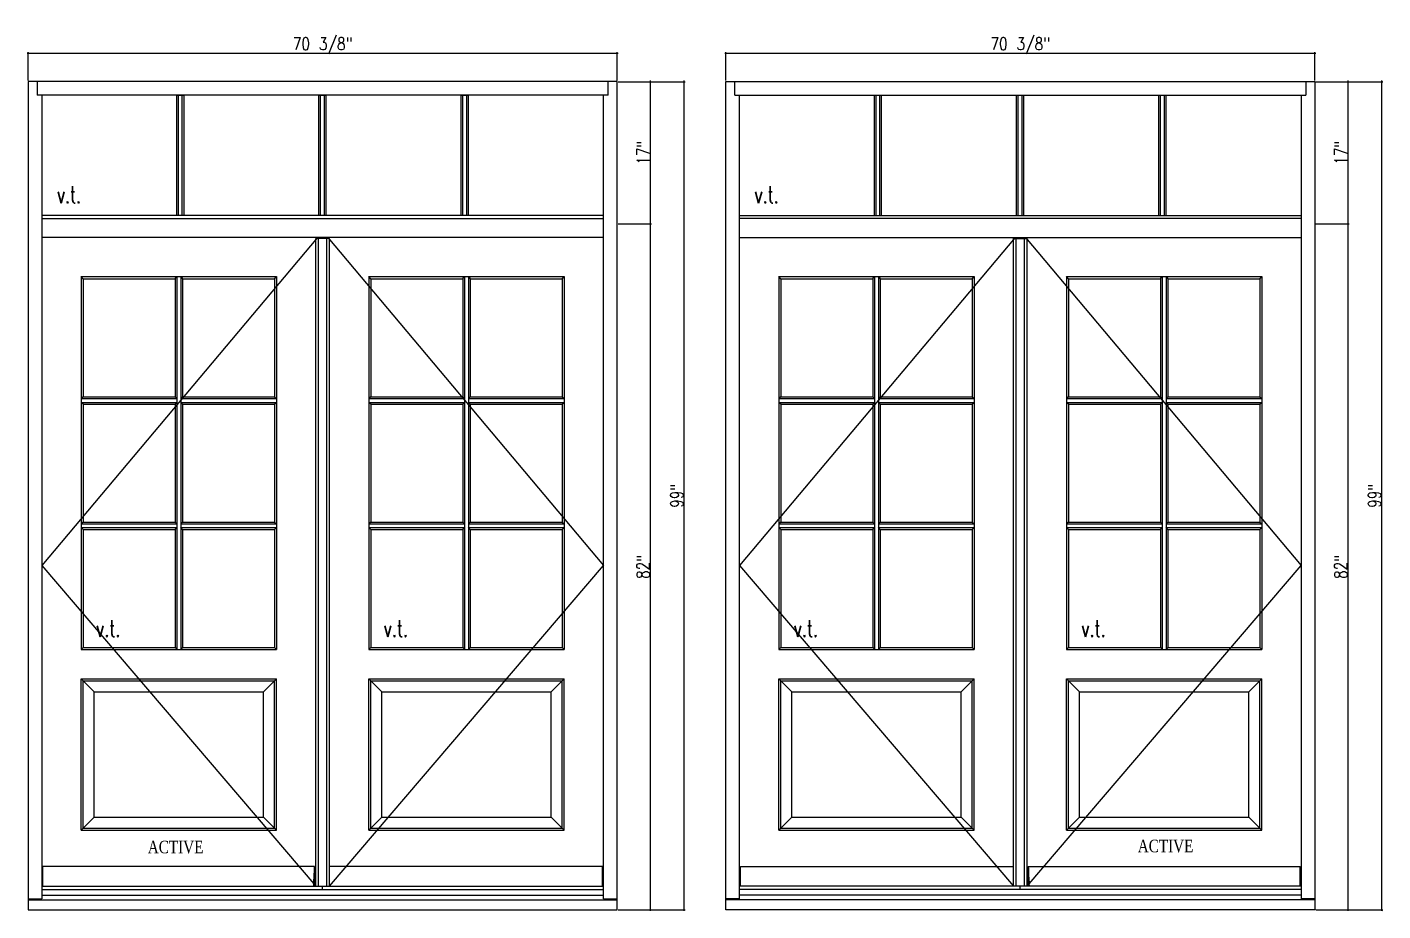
# Model space of a CAD drawing. Header units: inches. Extents: x 1985 to 11287, y 379 to 4336.
# Drawn here: x 8484 to 8646, y 3542.8 to 3648.5 of the extents above; entities that cross this region are included whole.
import ezdxf

# ---------------------------------------------------------------- set-up
doc = ezdxf.new("R2010")
doc.units = ezdxf.units.IN
doc.header["$MEASUREMENT"] = 0
doc.layers.get('0').update_dxf_attribs({"linetype": 'CONTINUOUS'})
doc.layers.get('Defpoints').update_dxf_attribs({"linetype": 'CONTINUOUS'})
for name, color, linetype in [('COTE1-1 99', 7, 'CONTINUOUS'), ('elevation 99', 7, 'CONTINUOUS'), ('opening side 99', 1, 'CONTINUOUS')]:
    doc.layers.add(name, color=color, linetype=linetype)
doc.styles.get("Standard").update_dxf_attribs({"font": 'txt.shx', "width": 0.8})
doc.styles.add('Times', font='times.ttf', dxfattribs={"width": 0.8})
doc.dimstyles.new('Elevation', dxfattribs={"dimscale": 2, "dimtxt": 0.75, "dimasz": 0.0625, "dimexe": 0.0625, "dimexo": 0.0625, "dimgap": 0.0625, "dimtad": 1, "dimdec": 5, "dimzin": 0, "dimdsep": 46, "dimlunit": 5, "dimtxsty": 'Standard', "dimblk1": 'OBLIQUE', "dimblk2": 'OBLIQUE', "dimsah": 1, "dimcen": 2, "dimdle": 0.0625, "dimclrd": 1, "dimclre": 1, "dimadec": 1, "dimazin": 0, "dimtfac": 0.375, "dimtdec": 5, "dimtmove": 0, "dimatfit": 3, "dimldrblk": 'OBLIQUE', "dimfxl": 1, "dimfrac": 2, "dimtolj": 1, "dimtzin": 0, "dimarcsym": 0})

# ---------------------------------------------------------------- blocks, each defined once
blk = doc.blocks.new('_OBLIQUE')
at = {"color": 0, "linetype": 'ByBlock'}
blk.add_line((-0.5, -0.5), (0.5, 0.5), dxfattribs=at)
blk = doc.blocks.new('*D80')
at = {"layer": 'COTE1-1 99', "color": 1, "lineweight": -2, "transparency": 16777216}
for p, q in [((8484.1, 3642.09), (8484.1, 3645.5)), ((8554.47, 3642.09), (8554.47, 3645.5)), ((8483.97, 3645.37), (8554.6, 3645.37))]:
    blk.add_line(p, q, dxfattribs=at)
at = {"layer": 'Defpoints', "color": 0, "transparency": 16777216}
for p in [(8554.47, 3645.37), (8484.1, 3641.96), (8554.47, 3641.96)]:
    blk.add_point(p, dxfattribs=at)
at = {"layer": 'COTE1-1 99', "color": 1, "lineweight": -2, "transparency": 16777216, "xscale": 0.125, "yscale": 0.125, "zscale": 0.125, "rotation": 180}
blk.add_blockref('_OBLIQUE', (8484.1, 3645.37), dxfattribs=at)
at = {"layer": 'COTE1-1 99', "color": 1, "lineweight": -2, "transparency": 16777216, "xscale": 0.125, "yscale": 0.125, "zscale": 0.125}
blk.add_blockref('_OBLIQUE', (8554.47, 3645.37), dxfattribs=at)
at = {"layer": 'COTE1-1 99', "color": 0, "transparency": 16777216, "insert": (8519.29, 3646.25), "char_height": 1.5, "attachment_point": 5}
blk.add_mtext('\\A1;70 3/8"', dxfattribs=at)
blk = doc.blocks.new('*D81')
at = {"layer": 'COTE1-1 99', "color": 1, "lineweight": -2, "transparency": 16777216}
for p, q in [((8554.6, 3641.96), (8558.6, 3641.96)), ((8558.48, 3624.84), (8558.48, 3642.09)), ((8554.6, 3624.96), (8558.6, 3624.96))]:
    blk.add_line(p, q, dxfattribs=at)
at = {"layer": 'Defpoints', "color": 0, "transparency": 16777216}
for p in [(8554.47, 3641.96), (8558.48, 3641.96), (8554.47, 3624.96)]:
    blk.add_point(p, dxfattribs=at)
at = {"layer": 'COTE1-1 99', "color": 1, "lineweight": -2, "transparency": 16777216, "xscale": 0.125, "yscale": 0.125, "zscale": 0.125}
for p, rotation in [((8558.48, 3641.96), 90), ((8558.48, 3624.96), 270)]:
    blk.add_blockref('_OBLIQUE', p, dxfattribs=dict(at, rotation=rotation))
at = {"layer": 'COTE1-1 99', "color": 0, "transparency": 16777216, "insert": (8557.6, 3633.46), "char_height": 1.5, "attachment_point": 5, "rotation": 90}
blk.add_mtext('\\A1;17"', dxfattribs=at)
blk = doc.blocks.new('*D82')
at = {"layer": 'COTE1-1 99', "color": 1, "lineweight": -2, "transparency": 16777216}
for p, q in [((8554.6, 3624.96), (8558.6, 3624.96)), ((8558.48, 3542.84), (8558.48, 3625.09)), ((8554.6, 3542.96), (8558.6, 3542.96))]:
    blk.add_line(p, q, dxfattribs=at)
at = {"layer": 'Defpoints', "color": 0, "transparency": 16777216}
for p in [(8554.47, 3624.96), (8558.48, 3624.96), (8554.47, 3542.96)]:
    blk.add_point(p, dxfattribs=at)
at = {"layer": 'COTE1-1 99', "color": 1, "lineweight": -2, "transparency": 16777216, "xscale": 0.125, "yscale": 0.125, "zscale": 0.125}
for p, rotation in [((8558.48, 3624.96), 90), ((8558.48, 3542.96), 270)]:
    blk.add_blockref('_OBLIQUE', p, dxfattribs=dict(at, rotation=rotation))
at = {"layer": 'COTE1-1 99', "color": 0, "transparency": 16777216, "insert": (8557.6, 3583.96), "char_height": 1.5, "attachment_point": 5, "rotation": 90}
blk.add_mtext('\\A1;82"', dxfattribs=at)
blk = doc.blocks.new('*D79')
at = {"layer": 'COTE1-1 99', "color": 1, "lineweight": -2, "transparency": 16777216}
for p, q in [((8554.6, 3641.96), (8562.62, 3641.96)), ((8562.5, 3542.84), (8562.5, 3642.09)), ((8554.6, 3542.96), (8562.62, 3542.96))]:
    blk.add_line(p, q, dxfattribs=at)
at = {"layer": 'Defpoints', "color": 0, "transparency": 16777216}
for p in [(8554.47, 3641.96), (8562.5, 3641.96), (8554.47, 3542.96)]:
    blk.add_point(p, dxfattribs=at)
at = {"layer": 'COTE1-1 99', "color": 1, "lineweight": -2, "transparency": 16777216, "xscale": 0.125, "yscale": 0.125, "zscale": 0.125}
for p, rotation in [((8562.5, 3641.96), 90), ((8562.5, 3542.96), 270)]:
    blk.add_blockref('_OBLIQUE', p, dxfattribs=dict(at, rotation=rotation))
at = {"layer": 'COTE1-1 99', "color": 0, "transparency": 16777216, "insert": (8561.62, 3592.46), "char_height": 1.5, "attachment_point": 5, "rotation": 90}
blk.add_mtext('\\A1;99"', dxfattribs=at)
blk = doc.blocks.new('*D84')
at = {"layer": 'COTE1-1 99', "color": 1, "lineweight": -2, "transparency": 16777216}
for p, q in [((8567.47, 3642.09), (8567.47, 3645.5)), ((8637.85, 3642.09), (8637.85, 3645.5)), ((8567.35, 3645.37), (8637.97, 3645.37))]:
    blk.add_line(p, q, dxfattribs=at)
at = {"layer": 'Defpoints', "color": 0, "transparency": 16777216}
for p in [(8637.85, 3645.37), (8567.47, 3641.96), (8637.85, 3641.96)]:
    blk.add_point(p, dxfattribs=at)
at = {"layer": 'COTE1-1 99', "color": 1, "lineweight": -2, "transparency": 16777216, "xscale": 0.125, "yscale": 0.125, "zscale": 0.125, "rotation": 180}
blk.add_blockref('_OBLIQUE', (8567.47, 3645.37), dxfattribs=at)
at = {"layer": 'COTE1-1 99', "color": 1, "lineweight": -2, "transparency": 16777216, "xscale": 0.125, "yscale": 0.125, "zscale": 0.125}
blk.add_blockref('_OBLIQUE', (8637.85, 3645.37), dxfattribs=at)
at = {"layer": 'COTE1-1 99', "color": 0, "transparency": 16777216, "insert": (8602.66, 3646.25), "char_height": 1.5, "attachment_point": 5}
blk.add_mtext('\\A1;70 3/8"', dxfattribs=at)
blk = doc.blocks.new('*D85')
at = {"layer": 'COTE1-1 99', "color": 1, "lineweight": -2, "transparency": 16777216}
for p, q in [((8637.97, 3641.96), (8641.97, 3641.96)), ((8641.85, 3624.84), (8641.85, 3642.09)), ((8637.97, 3624.96), (8641.97, 3624.96))]:
    blk.add_line(p, q, dxfattribs=at)
at = {"layer": 'Defpoints', "color": 0, "transparency": 16777216}
for p in [(8637.85, 3641.96), (8641.85, 3641.96), (8637.85, 3624.96)]:
    blk.add_point(p, dxfattribs=at)
at = {"layer": 'COTE1-1 99', "color": 1, "lineweight": -2, "transparency": 16777216, "xscale": 0.125, "yscale": 0.125, "zscale": 0.125}
for p, rotation in [((8641.85, 3641.96), 90), ((8641.85, 3624.96), 270)]:
    blk.add_blockref('_OBLIQUE', p, dxfattribs=dict(at, rotation=rotation))
at = {"layer": 'COTE1-1 99', "color": 0, "transparency": 16777216, "insert": (8640.97, 3633.46), "char_height": 1.5, "attachment_point": 5, "rotation": 90}
blk.add_mtext('\\A1;17"', dxfattribs=at)
blk = doc.blocks.new('*D86')
at = {"layer": 'COTE1-1 99', "color": 1, "lineweight": -2, "transparency": 16777216}
for p, q in [((8637.97, 3624.96), (8641.97, 3624.96)), ((8641.85, 3542.84), (8641.85, 3625.09)), ((8637.97, 3542.96), (8641.97, 3542.96))]:
    blk.add_line(p, q, dxfattribs=at)
at = {"layer": 'Defpoints', "color": 0, "transparency": 16777216}
for p in [(8637.85, 3624.96), (8641.85, 3624.96), (8637.85, 3542.96)]:
    blk.add_point(p, dxfattribs=at)
at = {"layer": 'COTE1-1 99', "color": 1, "lineweight": -2, "transparency": 16777216, "xscale": 0.125, "yscale": 0.125, "zscale": 0.125}
for p, rotation in [((8641.85, 3624.96), 90), ((8641.85, 3542.96), 270)]:
    blk.add_blockref('_OBLIQUE', p, dxfattribs=dict(at, rotation=rotation))
at = {"layer": 'COTE1-1 99', "color": 0, "transparency": 16777216, "insert": (8640.97, 3583.96), "char_height": 1.5, "attachment_point": 5, "rotation": 90}
blk.add_mtext('\\A1;82"', dxfattribs=at)
blk = doc.blocks.new('*D83')
at = {"layer": 'COTE1-1 99', "color": 1, "lineweight": -2, "transparency": 16777216}
for p, q in [((8637.97, 3641.96), (8645.99, 3641.96)), ((8645.87, 3542.84), (8645.87, 3642.09)), ((8637.97, 3542.96), (8645.99, 3542.96))]:
    blk.add_line(p, q, dxfattribs=at)
at = {"layer": 'Defpoints', "color": 0, "transparency": 16777216}
for p in [(8637.85, 3641.96), (8645.87, 3641.96), (8637.85, 3542.96)]:
    blk.add_point(p, dxfattribs=at)
at = {"layer": 'COTE1-1 99', "color": 1, "lineweight": -2, "transparency": 16777216, "xscale": 0.125, "yscale": 0.125, "zscale": 0.125}
for p, rotation in [((8645.87, 3641.96), 90), ((8645.87, 3542.96), 270)]:
    blk.add_blockref('_OBLIQUE', p, dxfattribs=dict(at, rotation=rotation))
at = {"layer": 'COTE1-1 99', "color": 0, "transparency": 16777216, "insert": (8644.99, 3592.46), "char_height": 1.5, "attachment_point": 5, "rotation": 90}
blk.add_mtext('\\A1;99"', dxfattribs=at)

msp = doc.modelspace()

# ---------------------------------------------------------------- linework, layer by layer
at = {"layer": 'elevation 99'}
for p, q in [((8484.098447, 3641.963374), (8484.098447, 3542.963374)), ((8554.473447, 3641.963374), (8484.098447, 3641.963374)), ((8485.160947, 3641.963374), (8485.160947, 3640.338374)), ((8553.410947, 3640.338374), (8553.410947, 3641.963374)), ((8554.473447, 3542.963374), (8554.473447, 3641.963374)), ((8567.470789, 3641.963374), (8637.845789, 3641.963374)), ((8567.470789, 3542.963374), (8567.470789, 3641.963374)), ((8568.533289, 3640.338374), (8568.533289, 3641.963374)), ((8636.783289, 3641.963374), (8636.783289, 3640.338374)), ((8637.845789, 3641.963374), (8637.845789, 3542.963374)), ((8553.410947, 3640.338374), (8485.160947, 3640.338374)), ((8485.723447, 3640.338374), (8485.723447, 3625.588374)), ((8501.848447, 3625.963374), (8501.848447, 3640.338374)), ((8501.848447, 3640.338374), (8502.723447, 3640.338374)), ((8502.052647, 3625.963374), (8502.052647, 3640.338374)), ((8502.519247, 3625.963374), (8502.519247, 3640.338374)), ((8502.723447, 3625.963374), (8502.723447, 3640.338374)), ((8518.848447, 3625.963374), (8518.848447, 3640.338374)), ((8518.848447, 3640.338374), (8519.723447, 3640.338374)), ((8519.052647, 3625.963374), (8519.052647, 3640.338374)), ((8519.519247, 3625.963374), (8519.519247, 3640.338374)), ((8519.723447, 3625.963374), (8519.723447, 3640.338374)), ((8535.848447, 3625.963374), (8535.848447, 3640.338374)), ((8535.848447, 3640.338374), (8536.723447, 3640.338374)), ((8536.052647, 3625.963374), (8536.052647, 3640.338374)), ((8536.519247, 3625.963374), (8536.519247, 3640.338374)), ((8536.723447, 3625.963374), (8536.723447, 3640.338374)), ((8552.848447, 3625.588374), (8552.848447, 3640.338374)), ((8568.533289, 3640.338374), (8636.783289, 3640.338374)), ((8569.095789, 3625.588374), (8569.095789, 3640.338374)), ((8585.220789, 3625.963374), (8585.220789, 3640.338374)), ((8585.220789, 3640.338374), (8586.095789, 3640.338374)), ((8585.424989, 3625.963374), (8585.424989, 3640.338374)), ((8585.891589, 3625.963374), (8585.891589, 3640.338374)), ((8586.095789, 3625.963374), (8586.095789, 3640.338374)), ((8602.220789, 3625.963374), (8602.220789, 3640.338374)), ((8602.220789, 3640.338374), (8603.095789, 3640.338374)), ((8602.424989, 3625.963374), (8602.424989, 3640.338374)), ((8602.891589, 3625.963374), (8602.891589, 3640.338374)), ((8603.095789, 3625.963374), (8603.095789, 3640.338374)), ((8619.220789, 3625.963374), (8619.220789, 3640.338374)), ((8619.220789, 3640.338374), (8620.095789, 3640.338374)), ((8619.424989, 3625.963374), (8619.424989, 3640.338374)), ((8619.891589, 3625.963374), (8619.891589, 3640.338374)), ((8620.095789, 3625.963374), (8620.095789, 3640.338374)), ((8636.220789, 3640.338374), (8636.220789, 3625.588374)), ((8484.098447, 3625.963374), (8484.098447, 3542.963374)), ((8552.848447, 3625.963374), (8485.723447, 3625.963374)), ((8485.723447, 3625.963374), (8485.723447, 3625.588374)), ((8485.723447, 3625.588374), (8552.848447, 3625.588374)), ((8485.723447, 3625.588374), (8485.723447, 3623.338374)), ((8552.848447, 3625.588374), (8552.848447, 3625.963374)), ((8552.848447, 3623.338374), (8552.848447, 3625.588374)), ((8554.473447, 3542.963374), (8554.473447, 3624.963374)), ((8567.470789, 3542.963374), (8567.470789, 3625.963374)), ((8569.095789, 3625.963374), (8636.220789, 3625.963374)), ((8569.095789, 3625.588374), (8569.095789, 3625.963374)), ((8636.220789, 3625.588374), (8569.095789, 3625.588374)), ((8569.095789, 3623.338374), (8569.095789, 3625.588374)), ((8636.220789, 3625.963374), (8636.220789, 3625.588374)), ((8636.220789, 3625.588374), (8636.220789, 3623.338374)), ((8637.845789, 3624.963374), (8637.845789, 3542.963374)), ((8520.785947, 3623.338374), (8485.723447, 3623.338374)), ((8520.785947, 3623.338374), (8485.723447, 3623.338374)), ((8520.785947, 3623.338374), (8485.723447, 3623.338374)), ((8485.723447, 3623.338374), (8485.723447, 3544.2915)), ((8485.723447, 3623.338374), (8485.723447, 3544.2915)), ((8552.848447, 3623.338374), (8518.410947, 3623.338374)), ((8552.848447, 3623.338374), (8518.410947, 3623.338374)), ((8552.848447, 3623.338374), (8518.410947, 3623.338374)), ((8520.098446, 3623.213374), (8518.473448, 3623.213374)), ((8520.098446, 3623.213374), (8518.473448, 3623.213374)), ((8518.473448, 3545.775869), (8518.473448, 3623.213374)), ((8520.098446, 3623.213374), (8518.473448, 3623.213374)), ((8518.785948, 3545.775869), (8518.785948, 3623.213374)), ((8518.826087, 3623.213374), (8518.826087, 3623.338374)), ((8518.826087, 3623.213374), (8518.826087, 3623.338374)), ((8518.826087, 3623.213374), (8518.826087, 3623.338374)), ((8518.942247, 3623.213374), (8518.942247, 3623.338374)), ((8518.942247, 3623.213374), (8518.942247, 3623.338374)), ((8518.942247, 3623.213374), (8518.942247, 3623.338374)), ((8519.035947, 3623.213374), (8519.035947, 3623.338374)), ((8519.035947, 3623.213374), (8519.035947, 3623.338374)), ((8519.035947, 3623.213374), (8519.035947, 3623.338374)), ((8519.535947, 3623.213374), (8519.535947, 3623.338374)), ((8519.535947, 3623.213374), (8519.535947, 3623.338374)), ((8519.535947, 3623.213374), (8519.535947, 3623.338374)), ((8519.785946, 3545.775869), (8519.785946, 3623.213374)), ((8520.098446, 3545.775869), (8520.098446, 3623.213374)), ((8552.848447, 3544.2915), (8552.848447, 3623.338374)), ((8552.848447, 3544.2915), (8552.848447, 3623.338374)), ((8569.095789, 3544.2915), (8569.095789, 3623.338374)), ((8569.095789, 3623.338374), (8603.533289, 3623.338374)), ((8569.095789, 3544.2915), (8569.095789, 3623.338374)), ((8569.095789, 3623.338374), (8603.533289, 3623.338374)), ((8569.095789, 3623.338374), (8603.533289, 3623.338374)), ((8601.158289, 3623.338374), (8636.220789, 3623.338374)), ((8601.158289, 3623.338374), (8636.220789, 3623.338374)), ((8601.158289, 3623.338374), (8636.220789, 3623.338374)), ((8601.84579, 3623.213374), (8603.470788, 3623.213374)), ((8601.84579, 3545.775869), (8601.84579, 3623.213374)), ((8601.84579, 3623.213374), (8603.470788, 3623.213374)), ((8601.84579, 3623.213374), (8603.470788, 3623.213374)), ((8602.15829, 3545.775869), (8602.15829, 3623.213374)), ((8602.408289, 3623.213374), (8602.408289, 3623.338374)), ((8602.408289, 3623.213374), (8602.408289, 3623.338374)), ((8602.408289, 3623.213374), (8602.408289, 3623.338374)), ((8602.908289, 3623.213374), (8602.908289, 3623.338374)), ((8602.908289, 3623.213374), (8602.908289, 3623.338374)), ((8602.908289, 3623.213374), (8602.908289, 3623.338374)), ((8603.001989, 3623.213374), (8603.001989, 3623.338374)), ((8603.001989, 3623.213374), (8603.001989, 3623.338374)), ((8603.001989, 3623.213374), (8603.001989, 3623.338374)), ((8603.11815, 3623.213374), (8603.11815, 3623.338374)), ((8603.11815, 3623.213374), (8603.11815, 3623.338374)), ((8603.11815, 3623.213374), (8603.11815, 3623.338374)), ((8603.158288, 3545.775869), (8603.158288, 3623.213374)), ((8603.470788, 3545.775869), (8603.470788, 3623.213374)), ((8636.220789, 3623.338374), (8636.220789, 3544.2915)), ((8636.220789, 3623.338374), (8636.220789, 3544.2915)), ((8490.660932, 3618.400826), (8490.419861, 3618.668697)), ((8490.419861, 3618.668697), (8513.777034, 3618.668697)), ((8490.419861, 3618.668697), (8490.419861, 3574.101703)), ((8490.660932, 3618.400826), (8501.660947, 3618.400826)), ((8490.660932, 3618.400826), (8490.660932, 3604.297326)), ((8501.660947, 3618.400826), (8501.865147, 3618.668697)), ((8501.660947, 3618.400826), (8501.660947, 3604.297326)), ((8501.865147, 3618.668697), (8501.865147, 3574.101703)), ((8502.331747, 3618.668697), (8502.535947, 3618.400826)), ((8502.331747, 3618.668697), (8502.331747, 3574.101703)), ((8502.535947, 3618.400826), (8513.535962, 3618.400826)), ((8502.535947, 3618.400826), (8502.535947, 3604.297326)), ((8513.535962, 3618.400826), (8513.777034, 3618.668697)), ((8513.535962, 3618.400826), (8513.535962, 3604.297326)), ((8513.777034, 3618.668697), (8513.777034, 3574.101703)), ((8525.035932, 3618.400826), (8524.794861, 3618.668697)), ((8524.794861, 3618.668697), (8548.152034, 3618.668697)), ((8524.794861, 3618.668697), (8524.794861, 3574.101703)), ((8525.035932, 3618.400826), (8536.035947, 3618.400826)), ((8525.035932, 3618.400826), (8525.035932, 3604.297326)), ((8536.035947, 3618.400826), (8536.240147, 3618.668697)), ((8536.035947, 3618.400826), (8536.035947, 3604.297326)), ((8536.240147, 3618.668697), (8536.240147, 3574.101703)), ((8536.706747, 3618.668697), (8536.910947, 3618.400826)), ((8536.706747, 3618.668697), (8536.706747, 3574.101703)), ((8536.910947, 3618.400826), (8547.910962, 3618.400826)), ((8536.910947, 3618.400826), (8536.910947, 3604.297326)), ((8547.910962, 3618.400826), (8548.152034, 3618.668697)), ((8547.910962, 3618.400826), (8547.910962, 3604.297326)), ((8548.152034, 3618.668697), (8548.152034, 3574.101703)), ((8573.792203, 3618.668697), (8573.792203, 3574.101703)), ((8573.792203, 3618.668697), (8597.149376, 3618.668697)), ((8574.033274, 3618.400826), (8573.792203, 3618.668697)), ((8574.033274, 3618.400826), (8574.033274, 3604.297326)), ((8574.033274, 3618.400826), (8585.033289, 3618.400826)), ((8585.033289, 3618.400826), (8585.237489, 3618.668697)), ((8585.033289, 3618.400826), (8585.033289, 3604.297326)), ((8585.237489, 3618.668697), (8585.237489, 3574.101703)), ((8585.704089, 3618.668697), (8585.704089, 3574.101703)), ((8585.704089, 3618.668697), (8585.908289, 3618.400826)), ((8585.908289, 3618.400826), (8585.908289, 3604.297326)), ((8585.908289, 3618.400826), (8596.908304, 3618.400826)), ((8596.908304, 3618.400826), (8597.149376, 3618.668697)), ((8596.908304, 3618.400826), (8596.908304, 3604.297326)), ((8597.149376, 3618.668697), (8597.149376, 3574.101703)), ((8608.408274, 3618.400826), (8608.167203, 3618.668697)), ((8608.167203, 3618.668697), (8631.524376, 3618.668697)), ((8608.167203, 3618.668697), (8608.167203, 3574.101703)), ((8608.408274, 3618.400826), (8619.408289, 3618.400826)), ((8608.408274, 3618.400826), (8608.408274, 3604.297326)), ((8619.408289, 3618.400826), (8619.612489, 3618.668697)), ((8619.408289, 3618.400826), (8619.408289, 3604.297326)), ((8619.612489, 3618.668697), (8619.612489, 3574.101703)), ((8620.079089, 3618.668697), (8620.283289, 3618.400826)), ((8620.079089, 3618.668697), (8620.079089, 3574.101703)), ((8620.283289, 3618.400826), (8631.283304, 3618.400826)), ((8620.283289, 3618.400826), (8620.283289, 3604.297326)), ((8631.283304, 3618.400826), (8631.524376, 3618.668697)), ((8631.283304, 3618.400826), (8631.283304, 3604.297326)), ((8631.524376, 3618.668697), (8631.524376, 3574.101703)), ((8490.660932, 3604.297326), (8490.419861, 3604.093126)), ((8490.419861, 3604.093126), (8501.865147, 3604.093126)), ((8490.660932, 3603.422326), (8490.419861, 3603.626526)), ((8490.419861, 3603.626526), (8501.865147, 3603.626526)), ((8490.660932, 3604.297326), (8501.660947, 3604.297326)), ((8490.660932, 3603.422326), (8490.660932, 3589.318826)), ((8490.660932, 3603.422326), (8501.660947, 3603.422326)), ((8501.660947, 3604.297326), (8501.865147, 3604.093126)), ((8501.660947, 3603.422326), (8501.865147, 3603.626526)), ((8501.660947, 3603.422326), (8501.660947, 3589.318826)), ((8502.535947, 3604.297326), (8502.331747, 3604.093126)), ((8502.331747, 3604.093126), (8513.777034, 3604.093126)), ((8502.331747, 3603.626526), (8513.777034, 3603.626526)), ((8502.535947, 3603.422326), (8502.331747, 3603.626526)), ((8502.535947, 3604.297326), (8513.535962, 3604.297326)), ((8502.535947, 3603.422326), (8502.535947, 3589.318826)), ((8502.535947, 3603.422326), (8513.535962, 3603.422326)), ((8513.535962, 3604.297326), (8513.777034, 3604.093126)), ((8513.535962, 3603.422326), (8513.777034, 3603.626526)), ((8513.535962, 3603.422326), (8513.535962, 3589.318826)), ((8525.035932, 3604.297326), (8524.794861, 3604.093126)), ((8524.794861, 3604.093126), (8536.240147, 3604.093126)), ((8525.035932, 3603.422326), (8524.794861, 3603.626526)), ((8524.794861, 3603.626526), (8536.240147, 3603.626526)), ((8525.035932, 3604.297326), (8536.035947, 3604.297326)), ((8525.035932, 3603.422326), (8525.035932, 3589.318826)), ((8525.035932, 3603.422326), (8536.035947, 3603.422326)), ((8536.035947, 3604.297326), (8536.240147, 3604.093126)), ((8536.035947, 3603.422326), (8536.240147, 3603.626526)), ((8536.035947, 3603.422326), (8536.035947, 3589.318826)), ((8536.910947, 3604.297326), (8536.706747, 3604.093126)), ((8536.706747, 3604.093126), (8548.152034, 3604.093126)), ((8536.706747, 3603.626526), (8548.152034, 3603.626526)), ((8536.910947, 3603.422326), (8536.706747, 3603.626526)), ((8536.910947, 3604.297326), (8547.910962, 3604.297326)), ((8536.910947, 3603.422326), (8536.910947, 3589.318826)), ((8536.910947, 3603.422326), (8547.910962, 3603.422326)), ((8547.910962, 3604.297326), (8548.152034, 3604.093126)), ((8547.910962, 3603.422326), (8548.152034, 3603.626526)), ((8547.910962, 3603.422326), (8547.910962, 3589.318826)), ((8574.033274, 3604.297326), (8573.792203, 3604.093126)), ((8573.792203, 3604.093126), (8585.237489, 3604.093126)), ((8573.792203, 3603.626526), (8585.237489, 3603.626526)), ((8574.033274, 3603.422326), (8573.792203, 3603.626526)), ((8574.033274, 3604.297326), (8585.033289, 3604.297326)), ((8574.033274, 3603.422326), (8585.033289, 3603.422326)), ((8574.033274, 3603.422326), (8574.033274, 3589.318826)), ((8585.033289, 3604.297326), (8585.237489, 3604.093126)), ((8585.033289, 3603.422326), (8585.237489, 3603.626526)), ((8585.033289, 3603.422326), (8585.033289, 3589.318826)), ((8585.908289, 3604.297326), (8585.704089, 3604.093126)), ((8585.704089, 3604.093126), (8597.149376, 3604.093126)), ((8585.908289, 3603.422326), (8585.704089, 3603.626526)), ((8585.704089, 3603.626526), (8597.149376, 3603.626526)), ((8585.908289, 3604.297326), (8596.908304, 3604.297326)), ((8585.908289, 3603.422326), (8596.908304, 3603.422326)), ((8585.908289, 3603.422326), (8585.908289, 3589.318826)), ((8596.908304, 3604.297326), (8597.149376, 3604.093126)), ((8596.908304, 3603.422326), (8597.149376, 3603.626526)), ((8596.908304, 3603.422326), (8596.908304, 3589.318826)), ((8608.408274, 3604.297326), (8608.167203, 3604.093126)), ((8608.167203, 3604.093126), (8619.612489, 3604.093126)), ((8608.408274, 3603.422326), (8608.167203, 3603.626526)), ((8608.167203, 3603.626526), (8619.612489, 3603.626526)), ((8608.408274, 3604.297326), (8619.408289, 3604.297326)), ((8608.408274, 3603.422326), (8608.408274, 3589.318826)), ((8608.408274, 3603.422326), (8619.408289, 3603.422326)), ((8619.408289, 3604.297326), (8619.612489, 3604.093126)), ((8619.408289, 3603.422326), (8619.612489, 3603.626526)), ((8619.408289, 3603.422326), (8619.408289, 3589.318826)), ((8620.283289, 3604.297326), (8620.079089, 3604.093126)), ((8620.079089, 3604.093126), (8631.524376, 3604.093126)), ((8620.079089, 3603.626526), (8631.524376, 3603.626526)), ((8620.283289, 3603.422326), (8620.079089, 3603.626526)), ((8620.283289, 3604.297326), (8631.283304, 3604.297326)), ((8620.283289, 3603.422326), (8620.283289, 3589.318826)), ((8620.283289, 3603.422326), (8631.283304, 3603.422326)), ((8631.283304, 3604.297326), (8631.524376, 3604.093126)), ((8631.283304, 3603.422326), (8631.524376, 3603.626526)), ((8631.283304, 3603.422326), (8631.283304, 3589.318826)), ((8490.660932, 3589.318826), (8490.419861, 3589.114626)), ((8490.419861, 3589.114626), (8501.865147, 3589.114626)), ((8490.660932, 3589.318826), (8501.660947, 3589.318826)), ((8502.331747, 3589.114626), (8513.777034, 3589.114626)), ((8502.535947, 3589.318826), (8513.535962, 3589.318826)), ((8513.535962, 3589.318826), (8513.777034, 3589.114626)), ((8525.035932, 3589.318826), (8524.794861, 3589.114626)), ((8524.794861, 3589.114626), (8536.240147, 3589.114626)), ((8525.035932, 3589.318826), (8536.035947, 3589.318826)), ((8536.706747, 3589.114626), (8548.152034, 3589.114626)), ((8536.910947, 3589.318826), (8547.910962, 3589.318826)), ((8547.910962, 3589.318826), (8548.152034, 3589.114626)), ((8574.033274, 3589.318826), (8573.792203, 3589.114626)), ((8573.792203, 3589.114626), (8585.237489, 3589.114626)), ((8574.033274, 3589.318826), (8585.033289, 3589.318826)), ((8585.704089, 3589.114626), (8597.149376, 3589.114626)), ((8585.908289, 3589.318826), (8596.908304, 3589.318826)), ((8596.908304, 3589.318826), (8597.149376, 3589.114626)), ((8608.408274, 3589.318826), (8608.167203, 3589.114626)), ((8608.167203, 3589.114626), (8619.612489, 3589.114626)), ((8608.408274, 3589.318826), (8619.408289, 3589.318826)), ((8620.079089, 3589.114626), (8631.524376, 3589.114626)), ((8620.283289, 3589.318826), (8631.283304, 3589.318826)), ((8631.283304, 3589.318826), (8631.524376, 3589.114626)), ((8490.419861, 3588.652474), (8501.865147, 3588.652474)), ((8490.660932, 3588.448274), (8490.660932, 3574.342774)), ((8490.660932, 3588.448274), (8501.660947, 3588.448274)), ((8501.660947, 3588.448274), (8501.660947, 3574.342774)), ((8502.331747, 3588.652474), (8513.777034, 3588.652474)), ((8502.535947, 3588.448274), (8513.535962, 3588.448274)), ((8502.535947, 3588.448274), (8502.535947, 3574.342774)), ((8513.535962, 3588.448274), (8513.777034, 3588.652474)), ((8513.535962, 3588.448274), (8513.535962, 3574.342774)), ((8524.794861, 3588.652474), (8536.240147, 3588.652474)), ((8525.035932, 3588.448274), (8525.035932, 3574.342774)), ((8525.035932, 3588.448274), (8536.035947, 3588.448274)), ((8536.035947, 3588.448274), (8536.035947, 3574.342774)), ((8536.706747, 3588.652474), (8548.152034, 3588.652474)), ((8536.910947, 3588.448274), (8547.910962, 3588.448274)), ((8536.910947, 3588.448274), (8536.910947, 3574.342774)), ((8547.910962, 3588.448274), (8548.152034, 3588.652474)), ((8547.910962, 3588.448274), (8547.910962, 3574.342774)), ((8573.792203, 3588.652474), (8585.237489, 3588.652474)), ((8574.033274, 3588.448274), (8585.033289, 3588.448274)), ((8574.033274, 3588.448274), (8574.033274, 3574.342774)), ((8585.033289, 3588.448274), (8585.033289, 3574.342774)), ((8585.704089, 3588.652474), (8597.149376, 3588.652474)), ((8585.908289, 3588.448274), (8585.908289, 3574.342774)), ((8585.908289, 3588.448274), (8596.908304, 3588.448274)), ((8596.908304, 3588.448274), (8597.149376, 3588.652474)), ((8596.908304, 3588.448274), (8596.908304, 3574.342774)), ((8608.167203, 3588.652474), (8619.612489, 3588.652474)), ((8608.408274, 3588.448274), (8608.408274, 3574.342774)), ((8608.408274, 3588.448274), (8619.408289, 3588.448274)), ((8619.408289, 3588.448274), (8619.408289, 3574.342774)), ((8620.079089, 3588.652474), (8631.524376, 3588.652474)), ((8620.283289, 3588.448274), (8631.283304, 3588.448274)), ((8620.283289, 3588.448274), (8620.283289, 3574.342774)), ((8631.283304, 3588.448274), (8631.524376, 3588.652474)), ((8631.283304, 3588.448274), (8631.283304, 3574.342774)), ((8490.419861, 3574.101703), (8490.660932, 3574.342774)), ((8490.660932, 3574.342774), (8501.660947, 3574.342774)), ((8501.660947, 3574.342774), (8501.865147, 3574.101703)), ((8502.535947, 3574.342774), (8502.331747, 3574.101703)), ((8502.535947, 3574.342774), (8513.535962, 3574.342774)), ((8513.777034, 3574.101703), (8513.535962, 3574.342774)), ((8524.794861, 3574.101703), (8525.035932, 3574.342774)), ((8525.035932, 3574.342774), (8536.035947, 3574.342774)), ((8536.035947, 3574.342774), (8536.240147, 3574.101703)), ((8536.910947, 3574.342774), (8536.706747, 3574.101703)), ((8536.910947, 3574.342774), (8547.910962, 3574.342774)), ((8548.152034, 3574.101703), (8547.910962, 3574.342774)), ((8573.792203, 3574.101703), (8574.033274, 3574.342774)), ((8574.033274, 3574.342774), (8585.033289, 3574.342774)), ((8585.033289, 3574.342774), (8585.237489, 3574.101703)), ((8585.908289, 3574.342774), (8585.704089, 3574.101703)), ((8585.908289, 3574.342774), (8596.908304, 3574.342774)), ((8597.149376, 3574.101703), (8596.908304, 3574.342774)), ((8608.167203, 3574.101703), (8608.408274, 3574.342774)), ((8608.408274, 3574.342774), (8619.408289, 3574.342774)), ((8619.408289, 3574.342774), (8619.612489, 3574.101703)), ((8620.283289, 3574.342774), (8620.079089, 3574.101703)), ((8620.283289, 3574.342774), (8631.283304, 3574.342774)), ((8631.524376, 3574.101703), (8631.283304, 3574.342774)), ((8490.419861, 3574.101703), (8513.777034, 3574.101703)), ((8524.794861, 3574.101703), (8548.152034, 3574.101703)), ((8573.792203, 3574.101703), (8597.149376, 3574.101703)), ((8608.167203, 3574.101703), (8631.524376, 3574.101703)), ((8491.973373, 3569.030224), (8490.419802, 3570.583846)), ((8490.419802, 3552.472264), (8490.419802, 3570.583846)), ((8490.419802, 3570.583846), (8513.777078, 3570.583846)), ((8490.660873, 3552.713335), (8490.660873, 3570.342724)), ((8490.660873, 3570.342724), (8513.536006, 3570.342724)), ((8513.777078, 3570.583846), (8512.223506, 3569.030224)), ((8513.536006, 3552.713335), (8513.536006, 3570.342724)), ((8513.777078, 3552.472264), (8513.777078, 3570.583846)), ((8526.348373, 3569.030224), (8524.794802, 3570.583846)), ((8524.794802, 3552.472264), (8524.794802, 3570.583846)), ((8524.794802, 3570.583846), (8548.152078, 3570.583846)), ((8525.035873, 3552.713335), (8525.035873, 3570.342724)), ((8525.035873, 3570.342724), (8547.911006, 3570.342724)), ((8548.152078, 3570.583846), (8546.598506, 3569.030224)), ((8547.911006, 3552.713335), (8547.911006, 3570.342724)), ((8548.152078, 3552.472264), (8548.152078, 3570.583846)), ((8573.792144, 3570.583846), (8597.14942, 3570.583846)), ((8573.792144, 3552.472264), (8573.792144, 3570.583846)), ((8575.345715, 3569.030224), (8573.792144, 3570.583846)), ((8574.033215, 3570.342724), (8596.908348, 3570.342724)), ((8574.033215, 3552.713335), (8574.033215, 3570.342724)), ((8597.14942, 3570.583846), (8595.595848, 3569.030224)), ((8596.908348, 3552.713335), (8596.908348, 3570.342724)), ((8597.14942, 3552.472264), (8597.14942, 3570.583846)), ((8609.720715, 3569.030224), (8608.167144, 3570.583846)), ((8608.167144, 3552.472264), (8608.167144, 3570.583846)), ((8608.167144, 3570.583846), (8631.52442, 3570.583846)), ((8608.408215, 3552.713335), (8608.408215, 3570.342724)), ((8608.408215, 3570.342724), (8631.283348, 3570.342724)), ((8631.52442, 3570.583846), (8629.970848, 3569.030224)), ((8631.283348, 3552.713335), (8631.283348, 3570.342724)), ((8631.52442, 3552.472264), (8631.52442, 3570.583846)), ((8491.973373, 3554.025835), (8491.973373, 3569.030224)), ((8491.973373, 3569.030224), (8512.223506, 3569.030224)), ((8512.223506, 3554.025835), (8512.223506, 3569.030224)), ((8526.348373, 3554.025835), (8526.348373, 3569.030224)), ((8526.348373, 3569.030224), (8546.598506, 3569.030224)), ((8546.598506, 3554.025835), (8546.598506, 3569.030224)), ((8575.345715, 3569.030224), (8595.595848, 3569.030224)), ((8575.345715, 3554.025835), (8575.345715, 3569.030224)), ((8595.595848, 3554.025835), (8595.595848, 3569.030224)), ((8609.720715, 3554.025835), (8609.720715, 3569.030224)), ((8609.720715, 3569.030224), (8629.970848, 3569.030224)), ((8629.970848, 3554.025835), (8629.970848, 3569.030224)), ((8490.419802, 3552.472264), (8491.973373, 3554.025835)), ((8491.973373, 3554.025835), (8512.223506, 3554.025835)), ((8513.777078, 3552.472264), (8512.223506, 3554.025835)), ((8524.794802, 3552.472264), (8526.348373, 3554.025835)), ((8526.348373, 3554.025835), (8546.598506, 3554.025835)), ((8548.152078, 3552.472264), (8546.598506, 3554.025835)), ((8573.792144, 3552.472264), (8575.345715, 3554.025835)), ((8575.345715, 3554.025835), (8595.595848, 3554.025835)), ((8597.14942, 3552.472264), (8595.595848, 3554.025835)), ((8608.167144, 3552.472264), (8609.720715, 3554.025835)), ((8609.720715, 3554.025835), (8629.970848, 3554.025835)), ((8631.52442, 3552.472264), (8629.970848, 3554.025835)), ((8490.419802, 3552.472264), (8513.777078, 3552.472264)), ((8490.660873, 3552.713335), (8513.536006, 3552.713335)), ((8524.794802, 3552.472264), (8548.152078, 3552.472264)), ((8525.035873, 3552.713335), (8547.911006, 3552.713335)), ((8573.792144, 3552.472264), (8597.14942, 3552.472264)), ((8574.033215, 3552.713335), (8596.908348, 3552.713335)), ((8608.167144, 3552.472264), (8631.52442, 3552.472264)), ((8608.408215, 3552.713335), (8631.283348, 3552.713335)), ((8485.848447, 3545.775869), (8485.848447, 3548.150869)), ((8518.326087, 3548.150869), (8485.848447, 3548.150869)), ((8485.848447, 3545.775869), (8485.848447, 3548.150869)), ((8518.326087, 3548.150869), (8485.848447, 3548.150869)), ((8518.326087, 3545.775869), (8518.326087, 3548.150869)), ((8518.326087, 3545.775869), (8518.326087, 3548.150869)), ((8552.723447, 3548.150869), (8520.098446, 3548.150869)), ((8520.602549, 3548.150869), (8520.098446, 3548.150869)), ((8552.723447, 3548.150869), (8520.098446, 3548.150869)), ((8520.602549, 3548.150869), (8520.098446, 3548.150869)), ((8552.723447, 3545.775869), (8552.723447, 3548.150869)), ((8552.723447, 3545.775869), (8552.723447, 3548.150869)), ((8569.220789, 3548.150869), (8601.84579, 3548.150869)), ((8569.220789, 3545.775869), (8569.220789, 3548.150869)), ((8569.220789, 3548.150869), (8601.84579, 3548.150869)), ((8569.220789, 3545.775869), (8569.220789, 3548.150869)), ((8601.341687, 3548.150869), (8601.84579, 3548.150869)), ((8601.341687, 3548.150869), (8601.84579, 3548.150869)), ((8603.61815, 3548.150869), (8636.095789, 3548.150869)), ((8603.61815, 3545.775869), (8603.61815, 3548.150869)), ((8603.61815, 3548.150869), (8636.095789, 3548.150869)), ((8603.61815, 3545.775869), (8603.61815, 3548.150869)), ((8636.095789, 3545.775869), (8636.095789, 3548.150869)), ((8636.095789, 3545.775869), (8636.095789, 3548.150869)), ((8485.723447, 3545.775869), (8552.848447, 3545.775869)), ((8485.723447, 3545.775869), (8552.848447, 3545.775869)), ((8485.723447, 3545.38425), (8552.848447, 3545.38425)), ((8485.723447, 3545.38425), (8552.848447, 3545.38425)), ((8518.201087, 3545.963369), (8518.201087, 3545.775869)), ((8518.201087, 3545.963369), (8518.201087, 3545.775869)), ((8518.23933, 3545.775869), (8518.248755, 3545.900869)), ((8518.23933, 3545.775869), (8518.248755, 3545.900869)), ((8518.248755, 3545.900869), (8518.259383, 3545.775869)), ((8518.248755, 3545.900869), (8518.259383, 3545.775869)), ((8519.285947, 3545.38425), (8519.285947, 3545.775869)), ((8519.285947, 3545.38425), (8519.285947, 3545.775869)), ((8636.220789, 3545.775869), (8569.095789, 3545.775869)), ((8636.220789, 3545.775869), (8569.095789, 3545.775869)), ((8636.220789, 3545.38425), (8569.095789, 3545.38425)), ((8636.220789, 3545.38425), (8569.095789, 3545.38425)), ((8602.658289, 3545.38425), (8602.658289, 3545.775869)), ((8602.658289, 3545.38425), (8602.658289, 3545.775869)), ((8603.695482, 3545.900869), (8603.684854, 3545.775869)), ((8603.695482, 3545.900869), (8603.684854, 3545.775869)), ((8603.704907, 3545.775869), (8603.695482, 3545.900869)), ((8603.704907, 3545.775869), (8603.695482, 3545.900869)), ((8603.74315, 3545.963369), (8603.74315, 3545.775869)), ((8603.74315, 3545.963369), (8603.74315, 3545.775869)), ((8484.098447, 3544.2915), (8485.723447, 3544.2915)), ((8484.098447, 3544.2915), (8485.723447, 3544.2915)), ((8484.098447, 3544.150874), (8554.473447, 3544.150874)), ((8484.098447, 3544.150874), (8554.473447, 3544.150874)), ((8485.723447, 3544.713369), (8552.848447, 3544.713369)), ((8552.848447, 3544.2915), (8554.473447, 3544.2915)), ((8552.848447, 3544.2915), (8554.473447, 3544.2915)), ((8569.095789, 3544.2915), (8567.470789, 3544.2915)), ((8569.095789, 3544.2915), (8567.470789, 3544.2915)), ((8637.845789, 3544.150874), (8567.470789, 3544.150874)), ((8637.845789, 3544.150874), (8567.470789, 3544.150874)), ((8636.220789, 3544.713369), (8569.095789, 3544.713369)), ((8637.845789, 3544.2915), (8636.220789, 3544.2915)), ((8637.845789, 3544.2915), (8636.220789, 3544.2915)), ((8484.098447, 3542.963374), (8554.473447, 3542.963374)), ((8484.098447, 3542.963374), (8514.098447, 3542.963374)), ((8484.098447, 3542.963374), (8554.473447, 3542.963374)), ((8484.098447, 3542.963374), (8514.098447, 3542.963374)), ((8637.845789, 3542.963374), (8567.470789, 3542.963374)), ((8637.845789, 3542.963374), (8567.470789, 3542.963374)), ((8637.845789, 3542.963374), (8607.845789, 3542.963374)), ((8637.845789, 3542.963374), (8607.845789, 3542.963374))]:
    msp.add_line(p, q, dxfattribs=at)
at = {"layer": 'elevation 99', "color": 7}
for p, q in [((8501.660947, 3589.318826), (8501.865147, 3589.114626)), ((8502.535947, 3589.318826), (8502.331747, 3589.114626)), ((8536.035947, 3589.318826), (8536.240147, 3589.114626)), ((8536.910947, 3589.318826), (8536.706747, 3589.114626)), ((8585.033289, 3589.318826), (8585.237489, 3589.114626)), ((8585.908289, 3589.318826), (8585.704089, 3589.114626)), ((8619.408289, 3589.318826), (8619.612489, 3589.114626)), ((8620.283289, 3589.318826), (8620.079089, 3589.114626)), ((8490.660932, 3588.448274), (8490.419861, 3588.652474)), ((8501.660947, 3588.448274), (8501.865147, 3588.652474)), ((8502.535947, 3588.448274), (8502.331747, 3588.652474)), ((8525.035932, 3588.448274), (8524.794861, 3588.652474)), ((8536.035947, 3588.448274), (8536.240147, 3588.652474)), ((8536.910947, 3588.448274), (8536.706747, 3588.652474)), ((8574.033274, 3588.448274), (8573.792203, 3588.652474)), ((8585.033289, 3588.448274), (8585.237489, 3588.652474)), ((8585.908289, 3588.448274), (8585.704089, 3588.652474)), ((8608.408274, 3588.448274), (8608.167203, 3588.652474)), ((8619.408289, 3588.448274), (8619.612489, 3588.652474)), ((8620.283289, 3588.448274), (8620.079089, 3588.652474))]:
    msp.add_line(p, q, dxfattribs=at)
at = {"layer": 'elevation 99'}
for centre, radius, start, end in [((8500.160624, 3547.88611), 18.140881, 354.32963932, 0.35560171), ((8500.160624, 3547.88611), 18.140881, 354.32963932, 0.35560171), ((8518.712634, 3548.009413), 0.411617, 159.90001428, 181.49147604), ((8518.712634, 3548.009413), 0.411617, 159.90001428, 181.49147604), ((8603.231603, 3548.009413), 0.411617, 358.50852396, 20.09998572), ((8603.231603, 3548.009413), 0.411617, 358.50852396, 20.09998572), ((8621.783612, 3547.88611), 18.140881, 179.64439829, 185.67036068), ((8621.783612, 3547.88611), 18.140881, 179.64439829, 185.67036068), ((8520.858619, 3545.791458), 2.663087, 173.48326078, 176.29878354), ((8520.858619, 3545.791458), 2.663087, 173.48326078, 176.29878354), ((8601.085617, 3545.791458), 2.663087, 3.70121646, 6.51673922), ((8601.085617, 3545.791458), 2.663087, 3.70121646, 6.51673922)]:
    msp.add_arc(centre, radius, start, end, dxfattribs=at)
at = {"layer": 'opening side 99', "color": 1}
for p, q in [((8518.660947, 3623.338374), (8485.723447, 3584.127437)), ((8519.910947, 3623.338374), (8552.848447, 3584.127437)), ((8602.033289, 3623.338374), (8569.095789, 3584.127437)), ((8603.283289, 3623.338374), (8636.220789, 3584.127437)), ((8485.723447, 3584.127437), (8518.473448, 3545.775869)), ((8520.098446, 3545.775869), (8552.848447, 3584.127437)), ((8569.095789, 3584.127437), (8601.84579, 3545.775869)), ((8603.470788, 3545.775869), (8636.220789, 3584.127437))]:
    msp.add_line(p, q, dxfattribs=at)

# ---------------------------------------------------------------- texts
at = {"layer": 'elevation 99', "width": 0.7}
for p in [(8487.544454, 3627.449709), (8570.916795, 3627.449709), (8492.240867, 3575.588038), (8526.615867, 3575.588038), (8575.613209, 3575.588038), (8609.988209, 3575.588038)]:
    msp.add_text('v.t.', height=2, dxfattribs=at).set_placement(p)
at = {"layer": 'opening side 99', "color": 1, "char_height": 1.5, "width": 15.987, "attachment_point": 1, "style": 'Times'}
for insert in [(8498.395392, 3551.223449), (8616.702029, 3551.34671)]:
    msp.add_mtext('ACTIVE', dxfattribs=dict(at, insert=insert))

# ---------------------------------------------------------------- dimensions: what is measured, and where the dimension line sits
at = {"layer": 'COTE1-1 99'}
for base, p1, p2, picture, middle in [((8554.473447, 3645.371052), (8484.098447, 3641.963374), (8554.473447, 3641.963374), '*D80', (8519.285947, 3646.246052)), ((8637.845789, 3645.371052), (8567.470789, 3641.963374), (8637.845789, 3641.963374), '*D84', (8602.658289, 3646.246052))]:
    dim = msp.add_linear_dim(base=base, p1=p1, p2=p2, dimstyle='Elevation', override={"dimtxt": 0.75, "dimdec": 5, "dimlunit": 5, "dimpost": '"'}, dxfattribs=at)
    dim.commit()
    dim.dimension.update_dxf_attribs({"geometry": picture, "text_midpoint": middle})
for base, p1, p2, override, picture, middle in [((8558.477001, 3641.963374), (8554.473447, 3624.963374), (8554.473447, 3641.963374), {"dimtxt": 0.75, "dimdec": 5, "dimlunit": 5, "dimpost": '"'}, '*D81', (8557.602001, 3633.463374)), ((8562.497606, 3641.963374), (8554.473447, 3542.963374), (8554.473447, 3641.963374), {"dimpost": '"'}, '*D79', (8561.622606, 3592.463374)), ((8641.849343, 3641.963374), (8637.845789, 3624.963374), (8637.845789, 3641.963374), {"dimtxt": 0.75, "dimdec": 5, "dimlunit": 5, "dimpost": '"'}, '*D85', (8640.974343, 3633.463374)), ((8645.869948, 3641.963374), (8637.845789, 3542.963374), (8637.845789, 3641.963374), {"dimpost": '"'}, '*D83', (8644.994948, 3592.463374)), ((8558.477001, 3624.963374), (8554.473447, 3542.963374), (8554.473447, 3624.963374), {"dimtxt": 0.75, "dimdec": 5, "dimlunit": 5, "dimpost": '"'}, '*D82', (8557.602001, 3583.963374)), ((8641.849343, 3624.963374), (8637.845789, 3542.963374), (8637.845789, 3624.963374), {"dimtxt": 0.75, "dimdec": 5, "dimlunit": 5, "dimpost": '"'}, '*D86', (8640.974343, 3583.963374))]:
    dim = msp.add_linear_dim(base=base, p1=p1, p2=p2, angle=90, dimstyle='Elevation', override=override, dxfattribs=at)
    dim.commit()
    dim.dimension.update_dxf_attribs({"geometry": picture, "text_midpoint": middle})

doc.saveas('drawing.dxf')
